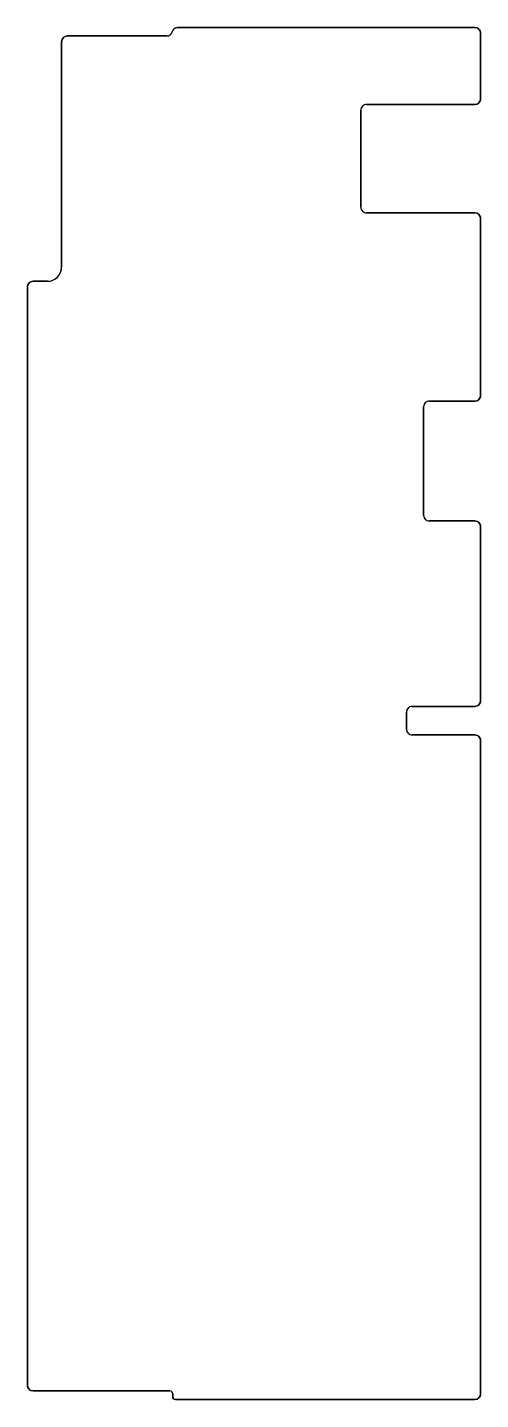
# Model space of a CAD drawing. Header units: millimetres. Extents: x 30 to 189, y -230 to 251.
import ezdxf

# ---------------------------------------------------------------- set-up
doc = ezdxf.new("R2010")
doc.units = ezdxf.units.MM
doc.layers.get('0').update_dxf_attribs({"linetype": 'CONTINUOUS'})

msp = doc.modelspace()

# ---------------------------------------------------------------- linework, layer by layer
for p, q in [((187.1, 250.98, 0), (82.87, 250.98, 0)), ((42.1, 245.98, 0), (42.1, 166.98, 0)), ((79, 247.98, 0), (44.1, 247.98, 0)), ((189.1, 225.98, 0), (189.1, 248.98, 0)), ((147.1, 187.98, 0), (147.1, 221.98, 0)), ((149.1, 223.98, 0), (187.1, 223.98, 0)), ((187.1, 185.98, 0), (149.1, 185.98, 0)), ((189.1, 121.98, 0), (189.1, 183.98, 0)), ((30.1, 159.98, 0), (30.1, -225.02, 0)), ((37.1, 161.98, 0), (32.1, 161.98, 0)), ((169.1, 79.98, 0), (169.1, 117.98, 0)), ((171.1, 119.98, 0), (187.1, 119.98, 0)), ((187.1, 77.98, 0), (171.1, 77.98, 0)), ((189.1, 14.98, 0), (189.1, 75.98, 0)), ((163.1, 4.98, 0), (163.1, 10.98, 0)), ((165.1, 12.98, 0), (187.1, 12.98, 0)), ((187.1, 2.98, 0), (165.1, 2.98, 0)), ((189.1, -228.02, 0), (189.1, 0.98, 0)), ((32.1, -227.02, 0), (80.1, -227.02, 0)), ((81.1, -228.02, 0), (81.1, -229.02, 0)), ((82.1, -230.02, 0), (187.1, -230.02, 0))]:
    msp.add_line(p, q)
for points in [[(149.1, 185.98), (187.1, 185.98, -0.414214), (189.1, 183.98), (189.1, 121.98, -0.414214), (187.1, 119.98), (171.1, 119.98, 0.414214), (169.1, 117.98), (169.1, 79.98, 0.414214), (171.1, 77.98), (187.1, 77.98, -0.414214), (189.1, 75.98), (189.1, 14.98, -0.414214), (187.1, 12.98), (165.1, 12.98, 0.414214), (163.1, 10.98), (163.1, 4.98, 0.414214), (165.1, 2.98), (187.1, 2.98, -0.414214), (189.1, 0.98), (189.1, -228.02, -0.414214), (187.1, -230.02), (82.1, -230.02, -0.414214), (81.1, -229.02), (81.1, -228.02, 0.414214), (80.1, -227.02), (32.1, -227.02, -0.414214), (30.1, -225.02), (30.1, 159.98, -0.414214), (32.1, 161.98), (37.1, 161.98, 0.414214), (42.1, 166.98), (42.1, 245.98, -0.414214), (44.1, 247.98), (79, 247.98, 0.341999), (80.94, 249.48, -0.341999), (82.87, 250.98), (187.1, 250.98, -0.414214), (189.1, 248.98), (189.1, 225.98, -0.414214), (187.1, 223.98), (149.1, 223.98, 0.414214), (147.1, 221.98), (147.1, 187.98, 0.414214)], [(80.1, -227.02), (32.1, -227.02, -0.414214), (30.1, -225.02), (30.1, 159.98, -0.414214), (32.1, 161.98), (37.1, 161.98, 0.414214), (42.1, 166.98), (42.1, 245.98, -0.414214), (44.1, 247.98), (79, 247.98, 0.341999), (80.94, 249.48, -0.341999), (82.87, 250.98), (187.1, 250.98, -0.414214), (189.1, 248.98), (189.1, 225.98, -0.414214), (187.1, 223.98), (149.1, 223.98, 0.414214), (147.1, 221.98), (147.1, 187.98, 0.414214), (149.1, 185.98), (187.1, 185.98, -0.414214), (189.1, 183.98), (189.1, 121.98, -0.414214), (187.1, 119.98), (171.1, 119.98, 0.414214), (169.1, 117.98), (169.1, 79.98, 0.414214), (171.1, 77.98), (187.1, 77.98, -0.414214), (189.1, 75.98), (189.1, 14.98, -0.414214), (187.1, 12.98), (165.1, 12.98, 0.414214), (163.1, 10.98), (163.1, 4.98, 0.414214), (165.1, 2.98), (187.1, 2.98, -0.414214), (189.1, 0.98), (189.1, -228.02, -0.414214), (187.1, -230.02), (82.1, -230.02, -0.414214), (81.1, -229.02), (81.1, -228.02, 0.414214)]]:
    msp.add_lwpolyline(points, format="xyb", close=True)
for centre, radius, start, end in [((82.87, 248.98, 0), 2, 90, 165.5225), ((187.1, 248.98, 0), 2, 0, 90), ((44.1, 245.98, 0), 2, 90, 180), ((79, 249.98, 0), 2, 270, 345.5225), ((149.1, 221.98, 0), 2, 90, 180), ((187.1, 225.98, 0), 2, -90, 0), ((149.1, 187.98, 0), 2, 180, 270), ((187.1, 183.98, 0), 2, 0, 90), ((37.1, 166.98, 0), 5, -90, 0), ((32.1, 159.98, 0), 2, 90, 180), ((187.1, 121.98, 0), 2, -90, 0), ((171.1, 117.98, 0), 2, 90, 180), ((171.1, 79.98, 0), 2, 180, 270), ((187.1, 75.98, 0), 2, 0, 90), ((187.1, 14.98, 0), 2, -90, 0), ((165.1, 10.98, 0), 2, 90, 180), ((165.1, 4.98, 0), 2, 180, 270), ((187.1, 0.98, 0), 2, 0, 90), ((32.1, -225.02, 0), 2, 180, 270), ((80.1, -228.02, 0), 1, 0, 90), ((82.1, -229.02, 0), 1, 180, 270), ((187.1, -228.02, 0), 2, -90, 0)]:
    msp.add_arc(centre, radius, start, end)

doc.saveas('drawing.dxf')
